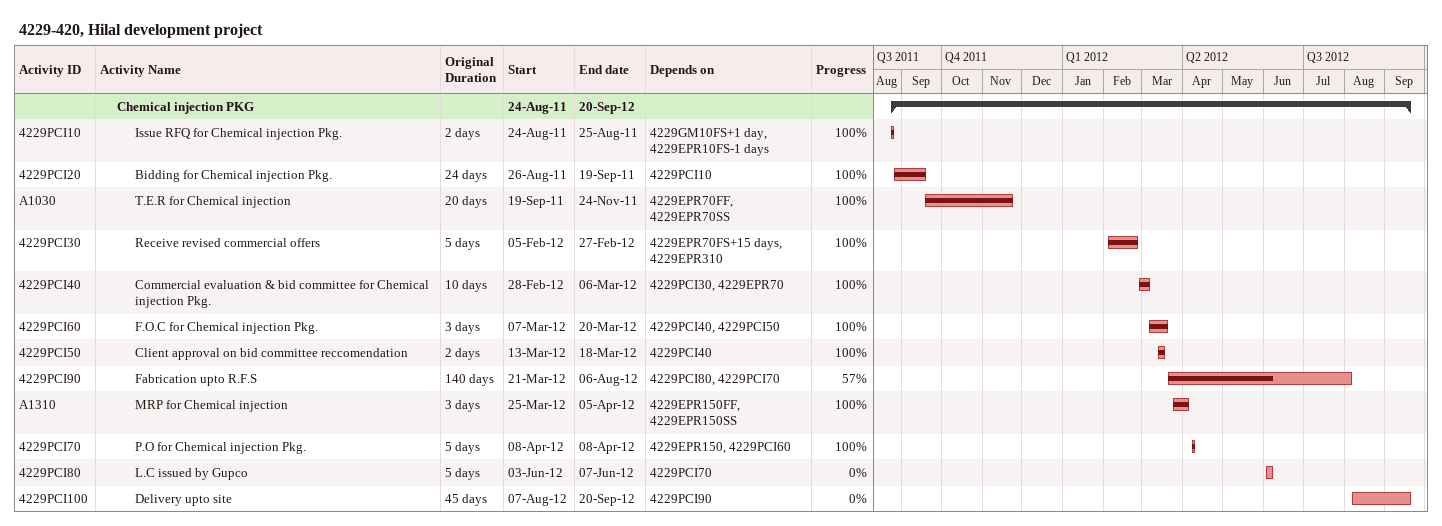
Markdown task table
4229-420, Hilal development project

| ID | Level | Task | Original duration | Start | Finish | Predecessors | % complete |
|---|---|---|---|---|---|---|---|
|  | 2 | **Chemical injection PKG** |  | 2011-08-24 | 2012-09-20 |  |  |
| 4229PCI10 | 3 | Issue RFQ for Chemical injection Pkg. | 2d | 2011-08-24 | 2011-08-25 | 4229GM10FS+1d, 4229EPR10FS-1d | 100 |
| 4229PCI20 | 3 | Bidding for Chemical injection Pkg. | 24d | 2011-08-26 | 2011-09-19 | 4229PCI10 | 100 |
| A1030 | 3 | T.E.R for Chemical injection | 20d | 2011-09-19 | 2011-11-24 | 4229EPR70FF, 4229EPR70SS | 100 |
| 4229PCI30 | 3 | Receive revised commercial offers | 5d | 2012-02-05 | 2012-02-27 | 4229EPR70FS+15d, 4229EPR310 | 100 |
| 4229PCI40 | 3 | Commercial evaluation & bid committee for Chemical injection Pkg. | 10d | 2012-02-28 | 2012-03-06 | 4229PCI30, 4229EPR70 | 100 |
| 4229PCI60 | 3 | F.O.C for Chemical injection Pkg. | 3d | 2012-03-07 | 2012-03-20 | 4229PCI40, 4229PCI50 | 100 |
| 4229PCI50 | 3 | Client approval on bid committee reccomendation | 2d | 2012-03-13 | 2012-03-18 | 4229PCI40 | 100 |
| 4229PCI90 | 3 | Fabrication upto R.F.S | 140d | 2012-03-21 | 2012-08-06 | 4229PCI80, 4229PCI70 | 57 |
| A1310 | 3 | MRP for Chemical injection | 3d | 2012-03-25 | 2012-04-05 | 4229EPR150FF, 4229EPR150SS | 100 |
| 4229PCI70 | 3 | P.O for Chemical injection Pkg. | 5d | 2012-04-08 | 2012-04-08 | 4229EPR150, 4229PCI60 | 100 |
| 4229PCI80 | 3 | L.C issued by Gupco | 5d | 2012-06-03 | 2012-06-07 | 4229PCI70 | 0 |
| 4229PCI100 | 3 | Delivery upto site | 45d | 2012-08-07 | 2012-09-20 | 4229PCI90 | 0 |
